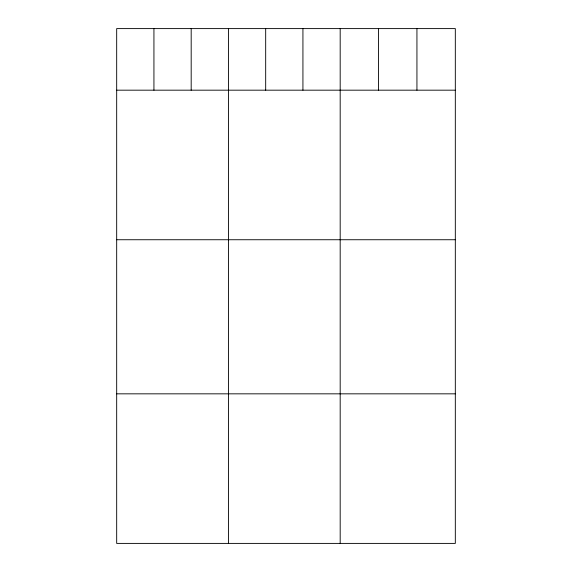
<?xml version="1.0" encoding="UTF-8"?>
<svg xmlns="http://www.w3.org/2000/svg" width="572" height="572" viewBox="0 0 572 572"><rect width="100%" height="100%" fill="white"/><g stroke="black" fill="none" stroke-linecap="round" stroke-linejoin="round"><path stroke-width="0.86" d="M455.319 90.176L455.319 543.4L116.681 543.4L116.681 28.6L455.319 28.6L455.319 90.176L116.681 90.176M116.681 239.739L455.319 239.739M116.681 393.836L455.319 393.836M416.938 28.6L416.938 90.176M378.564 28.6L378.564 90.176M340.183 28.6L340.183 543.4M302.931 28.6L302.931 90.176M265.68 28.6L265.68 90.176M228.428 28.6L228.428 543.4M191.184 28.6L191.184 90.176M153.932 28.6L153.932 90.176"/></g></svg>
